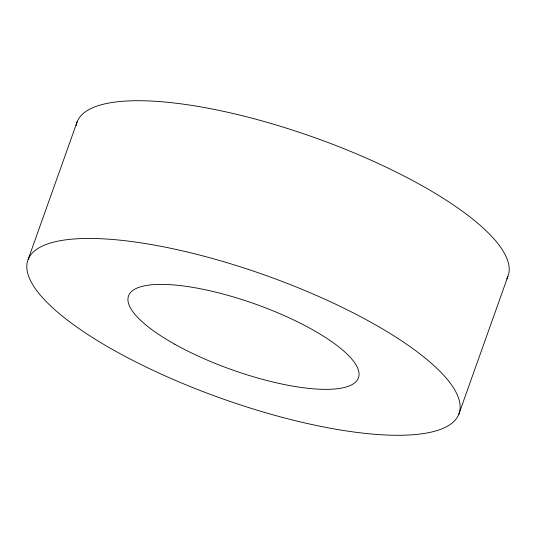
<?xml version="1.0" encoding="UTF-8"?>
<svg xmlns="http://www.w3.org/2000/svg" width="536" height="536" viewBox="0 0 536 536"><rect width="100%" height="100%" fill="white"/><g stroke="black" fill="none" stroke-linecap="round" stroke-linejoin="round"><path stroke-width="0.8" d="M28.18 259.357L77.224 121.625M458.776 414.375A228.839 65.379 19.6 0 0 157.102 245.589A228.839 65.379 19.6 0 0 114.557 350.631A228.839 65.379 19.6 0 0 458.776 414.375L507.82 276.643M76.105 125.585A228.839 65.379 19.6 0 1 314.377 137.518A228.839 65.379 19.6 0 1 506.741 278.874M174.723 344.206A122.047 34.867 19.6 0 0 358.303 378.208A122.047 34.867 19.6 0 0 197.409 288.187A122.047 34.867 19.6 0 0 174.723 344.206"/></g></svg>
